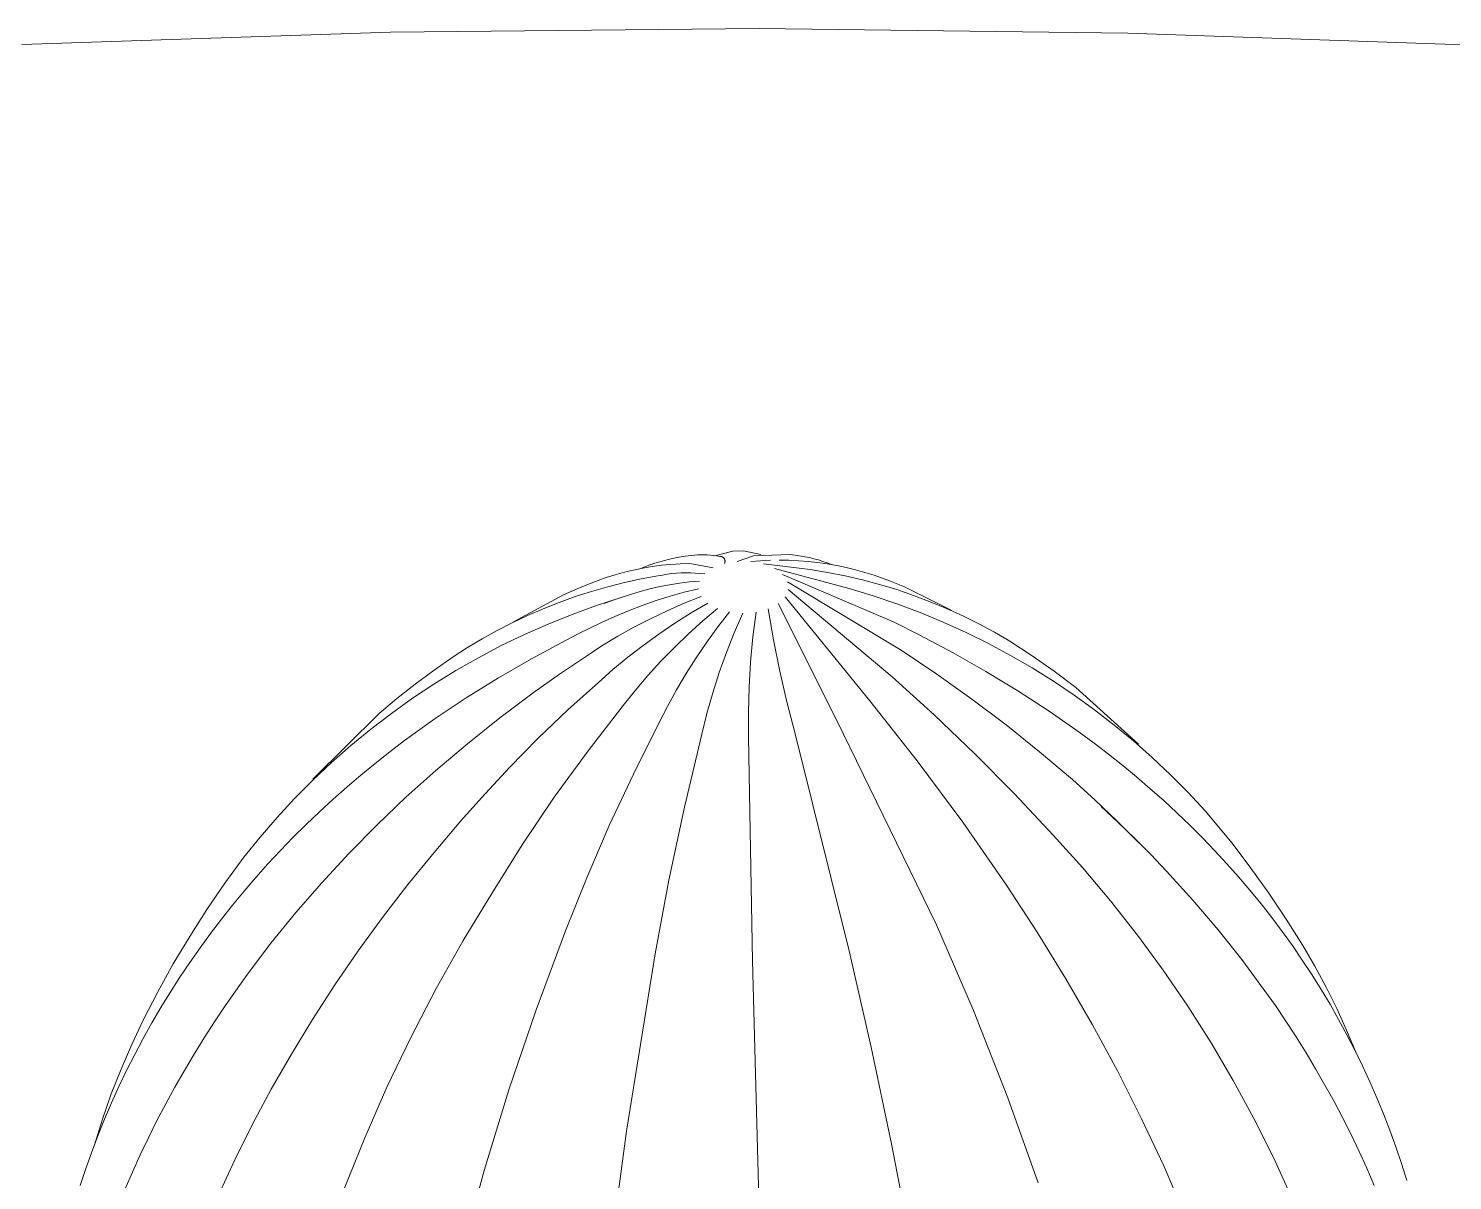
# Model space of a CAD drawing. Header units: millimetres. Extents: x 311 to 4068, y 1050 to 3803.
# Drawn here: x 3825.44 to 3859.62, y 3425.69 to 3453.35 of the extents above; entities that cross this region are included whole.
import ezdxf

# ---------------------------------------------------------------- set-up
doc = ezdxf.new("R2010")
doc.units = ezdxf.units.MM
doc.layers.add('ZANO_R', color=7, linetype='Continuous', lineweight=0)

msp = doc.modelspace()

# ---------------------------------------------------------------- linework, layer by layer
at = {"layer": 'ZANO_R'}
for p, q in [((3834.13, 3453.261), (3825.287, 3452.969)), ((3842.978, 3453.353), (3834.13, 3453.261)), ((3851.825, 3453.244), (3842.978, 3453.353)), ((3860.666, 3452.934), (3851.825, 3453.244)), ((3840.363, 3440.475), (3840.478, 3440.514)), ((3840.478, 3440.514), (3840.593, 3440.55)), ((3840.593, 3440.55), (3840.71, 3440.581)), ((3840.71, 3440.581), (3840.828, 3440.609)), ((3840.829, 3440.609), (3841.015, 3440.647)), ((3840.862, 3440.486), (3841.088, 3440.501)), ((3841.015, 3440.647), (3841.202, 3440.682)), ((3841.088, 3440.501), (3841.315, 3440.509)), ((3841.202, 3440.682), (3841.278, 3440.693)), ((3841.278, 3440.693), (3841.353, 3440.702)), ((3841.877, 3440.401), (3841.315, 3440.509)), ((3841.353, 3440.702), (3841.429, 3440.709)), ((3841.429, 3440.709), (3841.505, 3440.713)), ((3841.505, 3440.713), (3841.581, 3440.715)), ((3841.581, 3440.715), (3841.657, 3440.714)), ((3841.657, 3440.714), (3841.734, 3440.711)), ((3841.734, 3440.711), (3841.81, 3440.705)), ((3841.81, 3440.705), (3841.885, 3440.697)), ((3841.885, 3440.697), (3841.961, 3440.687)), ((3841.916, 3440.693), (3842.35, 3440.803)), ((3841.961, 3440.687), (3842.036, 3440.674)), ((3842.04, 3440.674), (3842.036, 3440.674)), ((3842.044, 3440.675), (3842.04, 3440.674)), ((3842.047, 3440.675), (3842.044, 3440.675)), ((3842.051, 3440.675), (3842.047, 3440.675)), ((3842.055, 3440.675), (3842.051, 3440.675)), ((3842.059, 3440.674), (3842.055, 3440.675)), ((3842.063, 3440.674), (3842.059, 3440.674)), ((3842.067, 3440.673), (3842.063, 3440.674)), ((3842.071, 3440.672), (3842.067, 3440.673)), ((3842.075, 3440.672), (3842.071, 3440.672)), ((3842.078, 3440.671), (3842.075, 3440.672)), ((3842.082, 3440.669), (3842.078, 3440.671)), ((3842.086, 3440.668), (3842.082, 3440.669)), ((3842.09, 3440.667), (3842.086, 3440.668)), ((3842.093, 3440.665), (3842.09, 3440.667)), ((3842.097, 3440.664), (3842.093, 3440.665)), ((3842.1, 3440.662), (3842.097, 3440.664)), ((3842.104, 3440.66), (3842.1, 3440.662)), ((3842.107, 3440.658), (3842.104, 3440.66)), ((3842.11, 3440.656), (3842.107, 3440.658)), ((3842.114, 3440.654), (3842.11, 3440.656)), ((3842.117, 3440.651), (3842.114, 3440.654)), ((3842.12, 3440.649), (3842.117, 3440.651)), ((3842.123, 3440.646), (3842.12, 3440.649)), ((3842.126, 3440.644), (3842.123, 3440.646)), ((3842.128, 3440.641), (3842.126, 3440.644)), ((3842.131, 3440.638), (3842.128, 3440.641)), ((3842.134, 3440.635), (3842.131, 3440.638)), ((3842.136, 3440.632), (3842.134, 3440.635)), ((3842.139, 3440.629), (3842.136, 3440.632)), ((3842.141, 3440.626), (3842.139, 3440.629)), ((3842.143, 3440.623), (3842.141, 3440.626)), ((3842.145, 3440.619), (3842.143, 3440.623)), ((3842.147, 3440.616), (3842.145, 3440.619)), ((3842.146, 3440.504), (3842.148, 3440.507)), ((3842.149, 3440.613), (3842.147, 3440.616)), ((3842.148, 3440.507), (3842.149, 3440.511)), ((3842.151, 3440.609), (3842.149, 3440.613)), ((3842.149, 3440.511), (3842.151, 3440.514)), ((3842.152, 3440.605), (3842.151, 3440.609)), ((3842.151, 3440.514), (3842.153, 3440.518)), ((3842.154, 3440.602), (3842.152, 3440.605)), ((3842.153, 3440.518), (3842.154, 3440.521)), ((3842.155, 3440.598), (3842.154, 3440.602)), ((3842.154, 3440.521), (3842.155, 3440.525)), ((3842.156, 3440.594), (3842.155, 3440.598)), ((3842.155, 3440.525), (3842.156, 3440.529)), ((3842.157, 3440.591), (3842.156, 3440.594)), ((3842.156, 3440.529), (3842.158, 3440.533)), ((3842.158, 3440.587), (3842.157, 3440.591)), ((3842.159, 3440.583), (3842.158, 3440.587)), ((3842.158, 3440.536), (3842.159, 3440.54)), ((3842.158, 3440.533), (3842.158, 3440.536)), ((3842.16, 3440.579), (3842.159, 3440.583)), ((3842.159, 3440.54), (3842.16, 3440.544)), ((3842.16, 3440.575), (3842.16, 3440.579)), ((3842.161, 3440.571), (3842.16, 3440.575)), ((3842.16, 3440.548), (3842.161, 3440.552)), ((3842.16, 3440.544), (3842.16, 3440.548)), ((3842.161, 3440.568), (3842.161, 3440.571)), ((3842.161, 3440.564), (3842.161, 3440.568)), ((3842.161, 3440.56), (3842.161, 3440.564)), ((3842.161, 3440.556), (3842.161, 3440.56)), ((3842.161, 3440.552), (3842.161, 3440.556)), ((3842.35, 3440.803), (3842.608, 3440.808)), ((3842.455, 3440.556), (3842.842, 3440.69)), ((3842.608, 3440.807), (3843.023, 3440.721)), ((3842.777, 3440.554), (3843.013, 3440.572)), ((3842.842, 3440.69), (3843.727, 3440.725)), ((3843.013, 3440.572), (3843.249, 3440.584)), ((3843.458, 3440.587), (3843.69, 3440.584)), ((3843.69, 3440.584), (3843.922, 3440.574)), ((3843.727, 3440.725), (3843.901, 3440.698)), ((3843.901, 3440.698), (3844.075, 3440.668)), ((3843.922, 3440.574), (3844.153, 3440.556)), ((3844.076, 3440.669), (3844.186, 3440.647)), ((3844.153, 3440.556), (3844.384, 3440.531)), ((3844.186, 3440.647), (3844.295, 3440.621)), ((3844.295, 3440.621), (3844.403, 3440.591)), ((3844.384, 3440.531), (3844.613, 3440.498)), ((3844.403, 3440.591), (3844.51, 3440.558)), ((3844.51, 3440.558), (3844.616, 3440.521)), ((3844.616, 3440.521), (3844.72, 3440.481)), ((3839.096, 3440.091), (3839.31, 3440.167)), ((3839.31, 3440.167), (3839.526, 3440.235)), ((3839.526, 3440.235), (3839.745, 3440.296)), ((3839.745, 3440.296), (3839.965, 3440.349)), ((3839.965, 3440.349), (3840.187, 3440.395)), ((3840.138, 3440.385), (3840.25, 3440.432)), ((3840.147, 3440.135), (3840.55, 3440.208)), ((3840.187, 3440.395), (3840.411, 3440.433)), ((3840.25, 3440.432), (3840.363, 3440.475)), ((3840.411, 3440.433), (3840.636, 3440.463)), ((3840.661, 3440.23), (3840.55, 3440.208)), ((3840.636, 3440.463), (3840.862, 3440.486)), ((3840.772, 3440.249), (3840.661, 3440.23)), ((3840.884, 3440.263), (3840.772, 3440.249)), ((3840.997, 3440.274), (3840.884, 3440.263)), ((3841.11, 3440.281), (3840.997, 3440.274)), ((3841.223, 3440.284), (3841.11, 3440.281)), ((3841.336, 3440.283), (3841.223, 3440.284)), ((3841.448, 3440.278), (3841.336, 3440.283)), ((3841.561, 3440.27), (3841.448, 3440.278)), ((3841.673, 3440.257), (3841.561, 3440.27)), ((3843.083, 3440.497), (3844.203, 3440.362)), ((3843.347, 3440.39), (3845.139, 3439.907)), ((3843.544, 3440.243), (3846.221, 3439.097)), ((3844.203, 3440.362), (3844.624, 3440.293)), ((3844.613, 3440.498), (3844.842, 3440.458)), ((3844.624, 3440.293), (3845.043, 3440.21)), ((3844.842, 3440.458), (3845.069, 3440.411)), ((3845.043, 3440.21), (3845.459, 3440.114)), ((3845.069, 3440.411), (3845.294, 3440.356)), ((3845.294, 3440.356), (3845.517, 3440.294)), ((3845.517, 3440.294), (3845.739, 3440.225)), ((3845.739, 3440.225), (3846.107, 3440.091)), ((3838.287, 3439.756), (3838.688, 3439.929)), ((3838.566, 3439.711), (3838.956, 3439.836)), ((3838.688, 3439.929), (3839.095, 3440.091)), ((3838.956, 3439.836), (3839.349, 3439.949)), ((3839.349, 3439.949), (3839.747, 3440.048)), ((3839.747, 3440.048), (3840.147, 3440.135)), ((3840.126, 3439.836), (3839.895, 3439.766)), ((3840.36, 3439.898), (3840.126, 3439.836)), ((3840.595, 3439.952), (3840.36, 3439.898)), ((3840.832, 3439.997), (3840.595, 3439.952)), ((3841.071, 3440.035), (3840.832, 3439.997)), ((3841.311, 3440.064), (3841.071, 3440.035)), ((3841.524, 3439.9), (3841.181, 3439.816)), ((3841.552, 3440.085), (3841.311, 3440.064)), ((3843.658, 3440.069), (3846.387, 3438.426)), ((3843.678, 3439.884), (3846.172, 3437.786)), ((3845.139, 3439.907), (3845.713, 3439.733)), ((3845.459, 3440.114), (3845.872, 3440.003)), ((3845.872, 3440.003), (3846.281, 3439.879)), ((3846.107, 3440.091), (3846.472, 3439.948)), ((3846.281, 3439.879), (3846.685, 3439.741)), ((3846.472, 3439.948), (3847.601, 3439.379)), ((3837.084, 3439.103), (3838.287, 3439.756)), ((3837.799, 3439.422), (3838.18, 3439.573)), ((3838.18, 3439.573), (3838.566, 3439.711)), ((3838.493, 3439.286), (3839.076, 3439.497)), ((3839.076, 3439.497), (3839.666, 3439.689)), ((3839.543, 3439.648), (3839.261, 3439.549)), ((3839.895, 3439.766), (3839.666, 3439.689)), ((3840.173, 3439.5), (3839.844, 3439.374)), ((3840.506, 3439.616), (3840.173, 3439.5)), ((3840.842, 3439.721), (3840.506, 3439.616)), ((3841.178, 3439.553), (3840.771, 3439.374)), ((3841.181, 3439.816), (3840.842, 3439.721)), ((3841.591, 3439.718), (3841.178, 3439.553)), ((3841.749, 3439.556), (3841.348, 3439.321)), ((3843.438, 3439.543), (3844.838, 3436.752)), ((3843.603, 3439.703), (3845.64, 3437.211)), ((3845.713, 3439.733), (3846.282, 3439.54)), ((3846.282, 3439.54), (3846.844, 3439.328)), ((3846.685, 3439.741), (3847.084, 3439.59)), ((3847.084, 3439.59), (3847.478, 3439.426)), ((3837.053, 3439.084), (3837.423, 3439.259)), ((3837.423, 3439.259), (3837.799, 3439.422)), ((3837.917, 3439.054), (3838.493, 3439.286)), ((3839.519, 3439.237), (3839.198, 3439.091)), ((3839.844, 3439.374), (3839.519, 3439.237)), ((3840.37, 3439.182), (3839.975, 3438.976)), ((3840.771, 3439.374), (3840.37, 3439.182)), ((3841.348, 3439.321), (3840.955, 3439.073)), ((3841.982, 3439.428), (3841.628, 3439.127)), ((3842.27, 3439.345), (3841.992, 3438.987)), ((3842.588, 3439.315), (3842.383, 3438.845)), ((3842.907, 3439.34), (3842.83, 3438.742)), ((3843.199, 3439.419), (3843.326, 3438.67)), ((3846.844, 3439.328), (3847.398, 3439.098)), ((3847.478, 3439.426), (3847.867, 3439.248)), ((3847.867, 3439.248), (3848.249, 3439.058)), ((3836.331, 3438.697), (3836.689, 3438.897)), ((3836.689, 3438.897), (3837.053, 3439.084)), ((3836.791, 3438.534), (3837.35, 3438.804)), ((3837.35, 3438.804), (3837.917, 3439.054)), ((3838.33, 3438.657), (3838.671, 3438.831)), ((3838.883, 3438.935), (3838.671, 3438.831)), ((3839.198, 3439.091), (3838.883, 3438.935)), ((3839.975, 3438.976), (3839.588, 3438.758)), ((3840.571, 3438.813), (3840.195, 3438.541)), ((3840.955, 3439.073), (3840.571, 3438.813)), ((3841.283, 3438.815), (3840.948, 3438.492)), ((3841.628, 3439.127), (3841.283, 3438.815)), ((3841.992, 3438.987), (3841.725, 3438.62)), ((3842.383, 3438.845), (3842.194, 3438.369)), ((3846.221, 3439.097), (3846.823, 3438.794)), ((3846.823, 3438.794), (3847.635, 3438.363)), ((3847.398, 3439.098), (3847.945, 3438.849)), ((3847.945, 3438.849), (3848.483, 3438.583)), ((3848.249, 3439.058), (3848.625, 3438.855)), ((3848.625, 3438.855), (3848.994, 3438.64)), ((3835.635, 3438.264), (3835.98, 3438.487)), ((3835.98, 3438.487), (3836.331, 3438.697)), ((3836.242, 3438.245), (3836.791, 3438.534)), ((3837.515, 3438.221), (3838.33, 3438.657)), ((3839.207, 3438.527), (3838.835, 3438.283)), ((3839.588, 3438.758), (3839.207, 3438.527)), ((3840.195, 3438.541), (3839.828, 3438.256)), ((3840.948, 3438.492), (3840.624, 3438.159)), ((3841.725, 3438.62), (3841.47, 3438.245)), ((3842.83, 3438.742), (3842.774, 3438.141)), ((3843.326, 3438.67), (3843.474, 3437.925)), ((3848.483, 3438.583), (3849.012, 3438.299)), ((3848.994, 3438.64), (3849.534, 3438.288)), ((3835.177, 3437.943), (3835.635, 3438.264)), ((3835.703, 3437.938), (3836.242, 3438.245)), ((3836.722, 3437.763), (3837.515, 3438.221)), ((3838.835, 3438.283), (3838.19, 3437.853)), ((3839.828, 3438.256), (3839.47, 3437.96)), ((3840.624, 3438.159), (3840.311, 3437.815)), ((3841.47, 3438.245), (3841.227, 3437.863)), ((3842.194, 3438.369), (3842.022, 3437.886)), ((3842.774, 3438.141), (3842.737, 3437.538)), ((3846.387, 3438.426), (3847.244, 3437.852)), ((3847.635, 3438.363), (3848.424, 3437.915)), ((3849.012, 3438.299), (3849.532, 3437.998)), ((3849.534, 3438.288), (3850.062, 3437.918)), ((3834.727, 3437.608), (3835.177, 3437.943)), ((3835.175, 3437.613), (3835.703, 3437.938)), ((3838.19, 3437.853), (3837.558, 3437.403)), ((3839.47, 3437.96), (3839.123, 3437.653)), ((3840.311, 3437.815), (3840.009, 3437.462)), ((3841.227, 3437.863), (3840.996, 3437.473)), ((3842.022, 3437.886), (3841.866, 3437.398)), ((3843.474, 3437.925), (3843.645, 3437.185)), ((3846.172, 3437.786), (3847.179, 3436.877)), ((3847.244, 3437.852), (3848.084, 3437.253)), ((3848.424, 3437.915), (3849.191, 3437.449)), ((3849.532, 3437.998), (3850.041, 3437.68)), ((3850.062, 3437.918), (3850.577, 3437.531)), ((3834.287, 3437.262), (3834.727, 3437.608)), ((3834.659, 3437.27), (3835.175, 3437.613)), ((3835.951, 3437.284), (3836.722, 3437.763)), ((3839.123, 3437.653), (3838.39, 3436.991)), ((3840.009, 3437.462), (3839.719, 3437.099)), ((3840.996, 3437.473), (3840.778, 3437.075)), ((3842.737, 3437.538), (3842.722, 3436.935)), ((3849.191, 3437.449), (3849.937, 3436.964)), ((3850.041, 3437.68), (3850.539, 3437.345)), ((3850.577, 3437.531), (3852.088, 3436.171)), ((3833.857, 3436.903), (3834.287, 3437.262)), ((3834.154, 3436.909), (3834.659, 3437.27)), ((3835.201, 3436.782), (3835.951, 3437.284)), ((3836.76, 3436.802), (3837.558, 3437.403)), ((3839.719, 3437.099), (3838.873, 3436.012)), ((3841.866, 3437.398), (3841.727, 3436.905)), ((3843.645, 3437.185), (3843.837, 3436.45)), ((3845.64, 3437.211), (3846.774, 3435.767)), ((3848.084, 3437.253), (3848.907, 3436.631)), ((3850.539, 3437.345), (3851.027, 3436.994)), ((3832.268, 3435.325), (3833.857, 3436.903)), ((3833.662, 3436.531), (3834.154, 3436.909)), ((3834.833, 3436.521), (3835.201, 3436.782)), ((3835.98, 3436.179), (3836.76, 3436.802)), ((3838.39, 3436.991), (3837.678, 3436.309)), ((3840.778, 3437.075), (3840.572, 3436.671)), ((3841.727, 3436.905), (3841.605, 3436.408)), ((3842.722, 3436.935), (3842.726, 3436.332)), ((3844.838, 3436.752), (3847.235, 3431.834)), ((3847.179, 3436.877), (3848.159, 3435.939)), ((3849.937, 3436.964), (3850.663, 3436.456)), ((3851.027, 3436.994), (3851.502, 3436.627)), ((3833.183, 3436.137), (3833.662, 3436.531)), ((3834.471, 3436.255), (3834.833, 3436.521)), ((3840.572, 3436.671), (3839.961, 3435.45)), ((3841.605, 3436.408), (3841.187, 3434.66)), ((3843.837, 3436.45), (3845.142, 3431.209)), ((3848.907, 3436.631), (3849.711, 3435.985)), ((3850.663, 3436.456), (3851.017, 3436.195)), ((3851.502, 3436.627), (3851.965, 3436.245)), ((3832.717, 3435.727), (3833.183, 3436.137)), ((3834.115, 3435.984), (3834.471, 3436.255)), ((3835.218, 3435.534), (3835.98, 3436.179)), ((3837.678, 3436.309), (3836.986, 3435.606)), ((3842.726, 3436.332), (3842.823, 3430.969)), ((3851.017, 3436.195), (3851.364, 3435.929)), ((3851.965, 3436.245), (3852.415, 3435.848)), ((3832.266, 3435.302), (3832.717, 3435.727)), ((3833.766, 3435.707), (3834.115, 3435.984)), ((3838.873, 3436.012), (3838.064, 3434.897)), ((3846.774, 3435.767), (3847.866, 3434.292)), ((3848.159, 3435.939), (3849.112, 3434.975)), ((3849.711, 3435.985), (3850.497, 3435.317)), ((3851.364, 3435.929), (3851.705, 3435.658)), ((3852.415, 3435.848), (3852.852, 3435.436)), ((3833.085, 3435.138), (3833.422, 3435.425)), ((3833.422, 3435.425), (3833.766, 3435.707)), ((3834.504, 3434.893), (3835.218, 3435.534)), ((3836.986, 3435.606), (3836.315, 3434.883)), ((3839.961, 3435.45), (3839.384, 3434.212)), ((3851.705, 3435.658), (3852.039, 3435.382)), ((3852.039, 3435.382), (3852.368, 3435.1)), ((3852.852, 3435.436), (3853.275, 3435.01)), ((3831.83, 3434.861), (3832.266, 3435.302)), ((3832.755, 3434.845), (3833.085, 3435.138)), ((3851.042, 3434.825), (3850.497, 3435.317)), ((3852.368, 3435.1), (3852.69, 3434.814)), ((3831.409, 3434.405), (3831.83, 3434.861)), ((3832.43, 3434.547), (3832.755, 3434.845)), ((3833.809, 3434.231), (3834.504, 3434.893)), ((3835.823, 3434.328), (3836.315, 3434.883)), ((3838.064, 3434.897), (3837.293, 3433.755)), ((3849.112, 3434.975), (3850.037, 3433.983)), ((3851.575, 3434.32), (3851.042, 3434.825)), ((3852.69, 3434.814), (3853.006, 3434.522)), ((3853.275, 3435.01), (3853.684, 3434.57)), ((3831.004, 3433.936), (3831.409, 3434.405)), ((3832.112, 3434.242), (3832.43, 3434.547)), ((3841.187, 3434.66), (3840.813, 3432.901)), ((3851.19, 3434.673), (3851.592, 3434.295)), ((3853.006, 3434.522), (3853.316, 3434.223)), ((3853.684, 3434.57), (3854.329, 3433.789)), ((3831.799, 3433.932), (3832.112, 3434.242)), ((3833.135, 3433.547), (3833.809, 3434.231)), ((3835.177, 3433.571), (3835.823, 3434.328)), ((3839.384, 3434.212), (3838.841, 3432.958)), ((3847.866, 3434.292), (3848.917, 3432.786)), ((3852.095, 3433.802), (3851.575, 3434.32)), ((3851.592, 3434.295), (3851.988, 3433.909)), ((3853.316, 3434.223), (3853.62, 3433.919)), ((3830.614, 3433.453), (3831.004, 3433.936)), ((3831.492, 3433.615), (3831.799, 3433.932)), ((3837.293, 3433.755), (3836.562, 3432.587)), ((3850.738, 3433.207), (3850.037, 3433.983)), ((3851.988, 3433.909), (3852.377, 3433.517)), ((3853.62, 3433.919), (3853.919, 3433.609)), ((3854.329, 3433.789), (3854.782, 3433.195)), ((3830.16, 3432.834), (3830.614, 3433.453)), ((3831.192, 3433.293), (3831.492, 3433.615)), ((3832.483, 3432.843), (3833.135, 3433.547)), ((3834.551, 3432.798), (3835.177, 3433.571)), ((3852.377, 3433.517), (3852.759, 3433.118)), ((3853.919, 3433.609), (3854.205, 3433.298)), ((3830.903, 3432.97), (3831.192, 3433.293)), ((3851.412, 3432.408), (3850.738, 3433.207)), ((3852.759, 3433.118), (3853.388, 3432.425)), ((3854.205, 3433.298), (3854.486, 3432.982)), ((3854.486, 3432.982), (3854.76, 3432.66)), ((3854.782, 3433.195), (3855.216, 3432.588)), ((3829.726, 3432.201), (3830.16, 3432.834)), ((3830.343, 3432.307), (3830.62, 3432.641)), ((3830.62, 3432.641), (3830.903, 3432.97)), ((3831.861, 3432.126), (3832.483, 3432.843)), ((3833.944, 3432.009), (3834.551, 3432.798)), ((3838.841, 3432.958), (3838.334, 3431.69)), ((3840.813, 3432.901), (3840.484, 3431.134)), ((3849.653, 3431.658), (3848.917, 3432.786)), ((3854.76, 3432.66), (3855.027, 3432.333)), ((3830.074, 3431.967), (3830.343, 3432.307)), ((3835.878, 3431.454), (3836.562, 3432.587)), ((3852.059, 3431.586), (3851.412, 3432.408)), ((3853.388, 3432.425), (3853.995, 3431.713)), ((3855.027, 3432.333), (3855.285, 3432.004)), ((3855.216, 3432.588), (3855.631, 3431.967)), ((3829.313, 3431.554), (3829.726, 3432.201)), ((3829.814, 3431.626), (3830.074, 3431.967)), ((3831.262, 3431.389), (3831.861, 3432.126)), ((3833.358, 3431.204), (3833.944, 3432.009)), ((3855.285, 3432.004), (3855.535, 3431.67)), ((3855.631, 3431.967), (3856.026, 3431.333)), ((3829.561, 3431.28), (3829.814, 3431.626)), ((3837.625, 3429.791), (3838.334, 3431.69)), ((3848.127, 3429.771), (3847.235, 3431.834)), ((3850.342, 3430.537), (3849.653, 3431.658)), ((3853.995, 3431.713), (3854.566, 3430.995)), ((3855.535, 3431.67), (3855.779, 3431.331)), ((3828.92, 3430.895), (3829.313, 3431.554)), ((3829.315, 3430.928), (3829.561, 3431.28)), ((3830.699, 3430.645), (3831.262, 3431.389)), ((3835.23, 3430.3), (3835.878, 3431.454)), ((3852.678, 3430.743), (3852.059, 3431.586)), ((3855.779, 3431.331), (3856.016, 3430.986)), ((3856.026, 3431.333), (3856.314, 3430.838)), ((3832.798, 3430.389), (3833.358, 3431.204)), ((3839.798, 3426.877), (3840.484, 3431.134)), ((3843.435, 3407.562), (3842.823, 3430.969)), ((3845.672, 3428.895), (3845.142, 3431.209)), ((3854.566, 3430.995), (3855.112, 3430.258)), ((3856.016, 3430.986), (3856.245, 3430.637)), ((3828.548, 3430.223), (3828.92, 3430.895)), ((3829.076, 3430.572), (3829.315, 3430.928)), ((3830.162, 3429.883), (3830.699, 3430.645)), ((3853.267, 3429.88), (3852.678, 3430.743)), ((3856.245, 3430.637), (3856.467, 3430.282)), ((3856.314, 3430.838), (3856.585, 3430.335)), ((3828.845, 3430.21), (3829.076, 3430.572)), ((3832.259, 3429.559), (3832.798, 3430.389)), ((3834.62, 3429.126), (3835.23, 3430.3)), ((3850.984, 3429.426), (3850.342, 3430.537)), ((3855.112, 3430.258), (3855.37, 3429.891)), ((3856.467, 3430.282), (3856.681, 3429.924)), ((3856.585, 3430.335), (3856.841, 3429.822)), ((3828.198, 3429.54), (3828.548, 3430.223)), ((3828.621, 3429.845), (3828.845, 3430.21)), ((3856.681, 3429.924), (3856.888, 3429.561)), ((3828.404, 3429.474), (3828.621, 3429.845)), ((3829.907, 3429.503), (3830.162, 3429.883)), ((3836.974, 3427.871), (3837.625, 3429.791)), ((3848.951, 3427.68), (3848.127, 3429.771)), ((3853.827, 3428.997), (3853.267, 3429.88)), ((3855.37, 3429.891), (3855.622, 3429.518)), ((3856.841, 3429.822), (3857.08, 3429.302)), ((3827.923, 3428.959), (3828.198, 3429.54)), ((3828.196, 3429.1), (3828.404, 3429.474)), ((3829.66, 3429.118), (3829.907, 3429.503)), ((3831.753, 3428.729), (3832.259, 3429.559)), ((3851.58, 3428.324), (3850.984, 3429.426)), ((3855.622, 3429.518), (3855.867, 3429.141)), ((3856.888, 3429.561), (3857.087, 3429.193)), ((3857.08, 3429.302), (3857.301, 3428.774)), ((3827.668, 3428.369), (3827.923, 3428.959)), ((3827.994, 3428.72), (3828.196, 3429.1)), ((3829.419, 3428.728), (3829.66, 3429.118)), ((3834.048, 3427.932), (3834.62, 3429.126)), ((3846.16, 3426.572), (3845.672, 3428.895)), ((3854.357, 3428.096), (3853.827, 3428.997)), ((3855.867, 3429.141), (3856.105, 3428.759)), ((3857.087, 3429.193), (3857.279, 3428.82)), ((3827.801, 3428.337), (3827.994, 3428.72)), ((3829.185, 3428.334), (3829.419, 3428.728)), ((3831.271, 3427.884), (3831.753, 3428.729)), ((3856.105, 3428.759), (3856.336, 3428.373)), ((3857.279, 3428.82), (3857.462, 3428.444)), ((3827.433, 3427.77), (3827.668, 3428.369)), ((3827.615, 3427.949), (3827.801, 3428.337)), ((3828.958, 3427.936), (3829.185, 3428.334)), ((3852.159, 3427.176), (3851.58, 3428.324)), ((3856.336, 3428.373), (3856.56, 3427.983)), ((3857.462, 3428.444), (3857.638, 3428.063)), ((3827.438, 3427.557), (3827.615, 3427.949)), ((3828.738, 3427.534), (3828.958, 3427.936)), ((3830.821, 3427.043), (3831.271, 3427.884)), ((3833.516, 3426.72), (3834.048, 3427.932)), ((3836.382, 3425.932), (3836.974, 3427.871)), ((3854.855, 3427.177), (3854.357, 3428.096)), ((3856.56, 3427.983), (3856.777, 3427.589)), ((3857.638, 3428.063), (3857.805, 3427.678)), ((3827.219, 3427.164), (3827.433, 3427.77)), ((3827.268, 3427.162), (3827.438, 3427.557)), ((3828.526, 3427.129), (3828.738, 3427.534)), ((3849.678, 3425.633), (3848.951, 3427.68)), ((3856.777, 3427.589), (3856.987, 3427.192)), ((3857.805, 3427.678), (3857.964, 3427.29)), ((3852.689, 3426.042), (3852.159, 3427.176)), ((3855.323, 3426.241), (3854.855, 3427.177)), ((3856.987, 3427.192), (3857.187, 3426.793)), ((3857.964, 3427.29), (3858.115, 3426.898)), ((3827.026, 3426.551), (3827.219, 3427.164)), ((3827.107, 3426.763), (3827.268, 3427.162)), ((3828.321, 3426.72), (3828.526, 3427.129)), ((3830.397, 3426.188), (3830.821, 3427.043)), ((3839.508, 3424.74), (3839.798, 3426.877)), ((3858.115, 3426.898), (3858.258, 3426.503)), ((3826.954, 3426.36), (3827.107, 3426.763)), ((3828.125, 3426.31), (3828.321, 3426.72)), ((3833.023, 3425.492), (3833.516, 3426.72)), ((3846.571, 3424.423), (3846.16, 3426.572)), ((3857.187, 3426.793), (3857.379, 3426.391)), ((3858.258, 3426.503), (3858.394, 3426.099)), ((3826.81, 3425.955), (3826.954, 3426.36)), ((3827.937, 3425.896), (3828.125, 3426.31)), ((3829.999, 3425.321), (3830.397, 3426.188)), ((3855.758, 3425.291), (3855.323, 3426.241)), ((3857.379, 3426.391), (3857.564, 3425.985)), ((3826.683, 3425.573), (3826.81, 3425.955)), ((3827.756, 3425.479), (3827.937, 3425.896)), ((3835.852, 3423.976), (3836.382, 3425.932)), ((3853.171, 3424.922), (3852.689, 3426.042)), ((3857.564, 3425.985), (3857.741, 3425.576)), ((3858.394, 3426.099), (3858.522, 3425.691))]:
    msp.add_line(p, q, dxfattribs=at)

doc.saveas('drawing.dxf')
